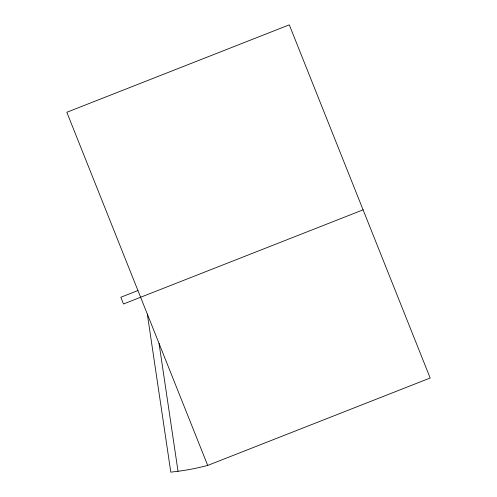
<?xml version="1.0" encoding="UTF-8"?>
<svg xmlns="http://www.w3.org/2000/svg" width="497" height="497" viewBox="0 0 497 497"><rect width="100%" height="100%" fill="white"/><g stroke="black" fill="none" stroke-linecap="round" stroke-linejoin="round"><path stroke-width="0.75" d="M137.936 290.534L120.821 297.256L123.505 303.984L363.09 209.84M207.709 465.428L430.178 378.006L289.291 24.85L66.822 112.272L207.709 465.428A239.498 235.64 -12.3 0 1 180.119 471.007L170.8 472.15L147.329 314.073M159.046 343.439L178.025 471.286"/></g></svg>
